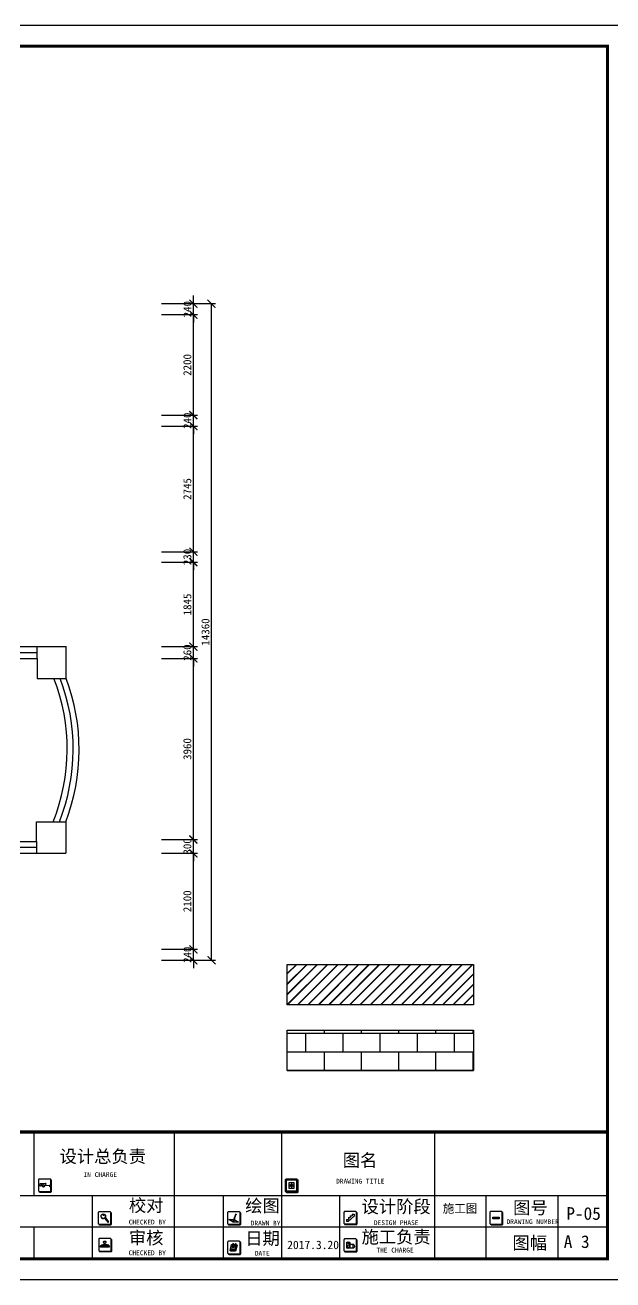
# Model space of a CAD drawing. Header units: millimetres. Extents: x -1705246 to 222838, y -3231245 to 126310.
# Drawn here: x -83123 to -70274, y -10042 to 17400 of the extents above; entities that cross this region are included whole.
import ezdxf

# ---------------------------------------------------------------- set-up
doc = ezdxf.new("R2010")
doc.units = ezdxf.units.MM
doc.header["$PDMODE"] = 35
doc.layers.add('0-01图框模板说明', color=2, linetype='Continuous')
doc.layers.add('0-02图框细线', color=136, linetype='Continuous')
doc.styles.get("Standard").update_dxf_attribs({"font": ''})
doc.styles.get('Standard').set_extended_font_data('SimSun')
doc.linetypes.add('FENCELINE1', pattern='A,6.35,-2.54,[133,ltypeshp.shx,S=2.54,R=0,X=-2.54,Y=0],-2.54,25.4', length=36.83)
doc.dimstyles.new('ISO-25', dxfattribs={"dimscale": 70, "dimtxt": 2.5, "dimasz": 2.5, "dimexe": 1.25, "dimexo": 0.625, "dimtad": 1, "dimdec": 0, "dimtxsty": 'Standard', "dimblk": 'ARCHTICK', "dimcen": 2.5, "dimclrd": 251, "dimclre": 251, "dimclrt": 3, "dimadec": 0, "dimazin": 0, "dimtfac": 1, "dimtdec": 0, "dimtix": 1, "dimtmove": 2, "dimatfit": 3, "dimfxl": 1, "dimarcsym": 0})

# ---------------------------------------------------------------- blocks, each defined once
blk = doc.blocks.new('_ArchTick')
at = {"color": 0, "linetype": 'ByBlock', "const_width": 0.15}
blk.add_lwpolyline([(-0.5, -0.5), (0.5, 0.5)], dxfattribs=at)
blk = doc.blocks.new('*D244')
at = {"color": 251, "lineweight": -2}
for p, q in [((-79444, -2812), (-79444, -2637)), ((-80144, -2812), (-79357, -2812)), ((-79444, -3052), (-79444, -2812)), ((-80144, -3052), (-79357, -3052)), ((-79444, -3052), (-79444, -3227))]:
    blk.add_line(p, q, dxfattribs=at)
at = {"layer": 'Defpoints', "color": 0}
for p in [(-80187, -2812), (-79444, -2812), (-80187, -3052)]:
    blk.add_point(p, dxfattribs=at)
at = {"color": 251, "lineweight": -2, "xscale": 175, "yscale": 175, "zscale": 175}
for p, rotation in [((-79444, -2812), 270), ((-79444, -3052), 90)]:
    blk.add_blockref('_ArchTick', p, dxfattribs=dict(at, rotation=rotation))
at = {"color": 3, "insert": (-79576, -2932), "char_height": 175, "attachment_point": 5, "rotation": 90}
blk.add_mtext('240', dxfattribs=at)
blk = doc.blocks.new('*D245')
at = {"color": 251, "lineweight": -2}
for p, q in [((-80144, -712), (-79357, -712)), ((-79444, -2812), (-79444, -712)), ((-80144, -2812), (-79357, -2812))]:
    blk.add_line(p, q, dxfattribs=at)
at = {"layer": 'Defpoints', "color": 0}
for p in [(-80187, -712), (-79444, -712), (-80187, -2812)]:
    blk.add_point(p, dxfattribs=at)
at = {"color": 251, "lineweight": -2, "xscale": 175, "yscale": 175, "zscale": 175}
for p, rotation in [((-79444, -712), 90), ((-79444, -2812), 270)]:
    blk.add_blockref('_ArchTick', p, dxfattribs=dict(at, rotation=rotation))
at = {"color": 3, "insert": (-79576, -1762), "char_height": 175, "attachment_point": 5, "rotation": 90}
blk.add_mtext('2100', dxfattribs=at)
blk = doc.blocks.new('*D246')
at = {"color": 251, "lineweight": -2}
for p, q in [((-79444, -412), (-79444, -237)), ((-80144, -412), (-79357, -412)), ((-79444, -712), (-79444, -412)), ((-80144, -712), (-79357, -712)), ((-79444, -712), (-79444, -887))]:
    blk.add_line(p, q, dxfattribs=at)
at = {"layer": 'Defpoints', "color": 0}
for p in [(-80187, -412), (-79444, -412), (-80187, -712)]:
    blk.add_point(p, dxfattribs=at)
at = {"color": 251, "lineweight": -2, "xscale": 175, "yscale": 175, "zscale": 175}
for p, rotation in [((-79444, -412), 270), ((-79444, -712), 90)]:
    blk.add_blockref('_ArchTick', p, dxfattribs=dict(at, rotation=rotation))
at = {"color": 3, "insert": (-79576, -562), "char_height": 175, "attachment_point": 5, "rotation": 90}
blk.add_mtext('300', dxfattribs=at)
blk = doc.blocks.new('*D247')
at = {"color": 251, "lineweight": -2}
for p, q in [((-80144, 3548), (-79357, 3548)), ((-79444, -412), (-79444, 3548)), ((-80144, -412), (-79357, -412))]:
    blk.add_line(p, q, dxfattribs=at)
at = {"layer": 'Defpoints', "color": 0}
for p in [(-80187, 3548), (-79444, 3548), (-80187, -412)]:
    blk.add_point(p, dxfattribs=at)
at = {"color": 251, "lineweight": -2, "xscale": 175, "yscale": 175, "zscale": 175}
for p, rotation in [((-79444, 3548), 90), ((-79444, -412), 270)]:
    blk.add_blockref('_ArchTick', p, dxfattribs=dict(at, rotation=rotation))
at = {"color": 3, "insert": (-79576, 1568), "char_height": 175, "attachment_point": 5, "rotation": 90}
blk.add_mtext('3960', dxfattribs=at)
blk = doc.blocks.new('*D248')
at = {"color": 251, "lineweight": -2}
for p, q in [((-79444, 3808), (-79444, 3983)), ((-80144, 3808), (-79357, 3808)), ((-79444, 3548), (-79444, 3808)), ((-80144, 3548), (-79357, 3548)), ((-79444, 3548), (-79444, 3373))]:
    blk.add_line(p, q, dxfattribs=at)
at = {"layer": 'Defpoints', "color": 0}
for p in [(-80187, 3808), (-79444, 3808), (-80187, 3548)]:
    blk.add_point(p, dxfattribs=at)
at = {"color": 251, "lineweight": -2, "xscale": 175, "yscale": 175, "zscale": 175}
for p, rotation in [((-79444, 3808), 270), ((-79444, 3548), 90)]:
    blk.add_blockref('_ArchTick', p, dxfattribs=dict(at, rotation=rotation))
at = {"color": 3, "insert": (-79576, 3678), "char_height": 175, "attachment_point": 5, "rotation": 90}
blk.add_mtext('260', dxfattribs=at)
blk = doc.blocks.new('*D249')
at = {"color": 251, "lineweight": -2}
for p, q in [((-80144, 5653), (-79357, 5653)), ((-79444, 3808), (-79444, 5653)), ((-80144, 3808), (-79357, 3808))]:
    blk.add_line(p, q, dxfattribs=at)
at = {"layer": 'Defpoints', "color": 0}
for p in [(-80187, 5653), (-79444, 5653), (-80187, 3808)]:
    blk.add_point(p, dxfattribs=at)
at = {"color": 251, "lineweight": -2, "xscale": 175, "yscale": 175, "zscale": 175}
for p, rotation in [((-79444, 5653), 90), ((-79444, 3808), 270)]:
    blk.add_blockref('_ArchTick', p, dxfattribs=dict(at, rotation=rotation))
at = {"color": 3, "insert": (-79576, 4730), "char_height": 175, "attachment_point": 5, "rotation": 90}
blk.add_mtext('1845', dxfattribs=at)
blk = doc.blocks.new('*D250')
at = {"color": 251, "lineweight": -2}
for p, q in [((-79444, 5883), (-79444, 6058)), ((-80144, 5883), (-79357, 5883)), ((-79444, 5653), (-79444, 5883)), ((-80144, 5653), (-79357, 5653)), ((-79444, 5653), (-79444, 5478))]:
    blk.add_line(p, q, dxfattribs=at)
at = {"layer": 'Defpoints', "color": 0}
for p in [(-80187, 5883), (-79444, 5883), (-80187, 5653)]:
    blk.add_point(p, dxfattribs=at)
at = {"color": 251, "lineweight": -2, "xscale": 175, "yscale": 175, "zscale": 175}
for p, rotation in [((-79444, 5883), 270), ((-79444, 5653), 90)]:
    blk.add_blockref('_ArchTick', p, dxfattribs=dict(at, rotation=rotation))
at = {"color": 3, "insert": (-79576, 5768), "char_height": 175, "attachment_point": 5, "rotation": 90}
blk.add_mtext('230', dxfattribs=at)
blk = doc.blocks.new('*D251')
at = {"color": 251, "lineweight": -2}
for p, q in [((-80144, 8628), (-79357, 8628)), ((-79444, 5883), (-79444, 8628)), ((-80144, 5883), (-79357, 5883))]:
    blk.add_line(p, q, dxfattribs=at)
at = {"layer": 'Defpoints', "color": 0}
for p in [(-80187, 8628), (-79444, 8628), (-80187, 5883)]:
    blk.add_point(p, dxfattribs=at)
at = {"color": 251, "lineweight": -2, "xscale": 175, "yscale": 175, "zscale": 175}
for p, rotation in [((-79444, 8628), 90), ((-79444, 5883), 270)]:
    blk.add_blockref('_ArchTick', p, dxfattribs=dict(at, rotation=rotation))
at = {"color": 3, "insert": (-79576, 7255), "char_height": 175, "attachment_point": 5, "rotation": 90}
blk.add_mtext('2745', dxfattribs=at)
blk = doc.blocks.new('*D252')
at = {"color": 251, "lineweight": -2}
for p, q in [((-80144, 8868), (-79357, 8868)), ((-79444, 8868), (-79444, 9043)), ((-79444, 8628), (-79444, 8868)), ((-80144, 8628), (-79357, 8628)), ((-79444, 8628), (-79444, 8453))]:
    blk.add_line(p, q, dxfattribs=at)
at = {"layer": 'Defpoints', "color": 0}
for p in [(-80187, 8868), (-79444, 8868), (-80187, 8628)]:
    blk.add_point(p, dxfattribs=at)
at = {"color": 251, "lineweight": -2, "xscale": 175, "yscale": 175, "zscale": 175}
for p, rotation in [((-79444, 8868), 270), ((-79444, 8628), 90)]:
    blk.add_blockref('_ArchTick', p, dxfattribs=dict(at, rotation=rotation))
at = {"color": 3, "insert": (-79576, 8748), "char_height": 175, "attachment_point": 5, "rotation": 90}
blk.add_mtext('240', dxfattribs=at)
blk = doc.blocks.new('*D253')
at = {"color": 251, "lineweight": -2}
for p, q in [((-80144, 11068), (-79357, 11068)), ((-79444, 8868), (-79444, 11068)), ((-80144, 8868), (-79357, 8868))]:
    blk.add_line(p, q, dxfattribs=at)
at = {"layer": 'Defpoints', "color": 0}
for p in [(-80187, 11068), (-79444, 11068), (-80187, 8868)]:
    blk.add_point(p, dxfattribs=at)
at = {"color": 251, "lineweight": -2, "xscale": 175, "yscale": 175, "zscale": 175}
for p, rotation in [((-79444, 11068), 90), ((-79444, 8868), 270)]:
    blk.add_blockref('_ArchTick', p, dxfattribs=dict(at, rotation=rotation))
at = {"color": 3, "insert": (-79576, 9968), "char_height": 175, "attachment_point": 5, "rotation": 90}
blk.add_mtext('2200', dxfattribs=at)
blk = doc.blocks.new('*D254')
at = {"color": 251, "lineweight": -2}
for p, q in [((-80144, 11308), (-79357, 11308)), ((-79444, 11308), (-79444, 11483)), ((-79444, 11068), (-79444, 11308)), ((-80144, 11068), (-79357, 11068)), ((-79444, 11068), (-79444, 10893))]:
    blk.add_line(p, q, dxfattribs=at)
at = {"layer": 'Defpoints', "color": 0}
for p in [(-80187, 11308), (-79444, 11308), (-80187, 11068)]:
    blk.add_point(p, dxfattribs=at)
at = {"color": 251, "lineweight": -2, "xscale": 175, "yscale": 175, "zscale": 175}
for p, rotation in [((-79444, 11308), 270), ((-79444, 11068), 90)]:
    blk.add_blockref('_ArchTick', p, dxfattribs=dict(at, rotation=rotation))
at = {"color": 3, "insert": (-79576, 11188), "char_height": 175, "attachment_point": 5, "rotation": 90}
blk.add_mtext('240', dxfattribs=at)
blk = doc.blocks.new('*D328')
at = {"color": 251, "lineweight": -2}
for p, q in [((-79401, 11308), (-78961, 11308)), ((-79049, -3052), (-79049, 11308)), ((-79401, -3052), (-78961, -3052))]:
    blk.add_line(p, q, dxfattribs=at)
at = {"layer": 'Defpoints', "color": 0}
for p in [(-79444, 11308), (-79049, 11308), (-79444, -3052)]:
    blk.add_point(p, dxfattribs=at)
at = {"color": 251, "lineweight": -2, "xscale": 175, "yscale": 175, "zscale": 175}
for p, rotation in [((-79049, 11308), 90), ((-79049, -3052), 270)]:
    blk.add_blockref('_ArchTick', p, dxfattribs=dict(at, rotation=rotation))
at = {"color": 3, "insert": (-79180, 4128), "char_height": 175, "attachment_point": 5, "rotation": 90}
blk.add_mtext('14360', dxfattribs=at)

msp = doc.modelspace()

# ---------------------------------------------------------------- hatches: boundary and pattern name
h = msp.add_hatch()
h.set_pattern_fill('JIS_LC_20A', color=251, scale=8, style=0)
h.set_pattern_definition([(45, (-77392.34, -4023), (-113.137, 113.137), []), (45, (-77384.34, -4023), (-113.137, 113.137), [])])
h.paths.add_polyline_path([(-77392.3, -3141.4), (-73322.3, -3141.4), (-73322.3, -4023), (-77392.3, -4023)])
h = msp.add_hatch()
h.set_pattern_fill('AR-B816', color=251, scale=2, style=0)
h.set_pattern_definition([(0, (-77392.34, -5459.76), (0, 406.4), []), (90, (-77392.34, -5459.76), (-406.4, 406.4), [406.4, -406.4])])
h.paths.add_polyline_path([(-77392.3, -4578.1), (-73322.3, -4578.1), (-73322.3, -5459.8), (-77392.3, -5459.8)])
at = {"layer": '0-01图框模板说明'}
for points in [[(-82558.8, -8090.4, -0.4142136), (-82576.9, -8108.6), (-82813.3, -8108.6, -0.071272), (-82818.4, -8107.9, 0.3481434), (-82800.7, -8121.9), (-82564.4, -8121.9, 0.4142136), (-82546.2, -8103.7), (-82546.2, -7867.4, 0.3331076), (-82559.2, -7849.9, -0.0577433), (-82558.8, -7854.1)], [(-77163.9, -8096.3, -0.4142136), (-77182.1, -8114.5), (-77418.5, -8114.5, -0.071272), (-77423.6, -8113.8, 0.3481434), (-77405.9, -8127.8), (-77169.5, -8127.8, 0.4142136), (-77151.3, -8109.6), (-77151.3, -7873.3, 0.3331076), (-77164.4, -7855.8, -0.0577433), (-77163.9, -7860)], [(-81250, -8807, -0.4142136), (-81268.2, -8825.1), (-81504.6, -8825.1, -0.071272), (-81509.7, -8824.4, 0.3481434), (-81492, -8838.4), (-81255.6, -8838.4, 0.4142136), (-81237.4, -8820.3), (-81237.4, -8583.9, 0.3331076), (-81250.5, -8566.4, -0.0577433), (-81250, -8570.6)], [(-78423.1, -8807, -0.4142136), (-78441.3, -8825.1), (-78677.6, -8825.1, -0.071272), (-78682.7, -8824.4, 0.3481434), (-78665, -8838.4), (-78428.7, -8838.4, 0.4142136), (-78410.5, -8820.3), (-78410.5, -8583.9, 0.3331076), (-78423.6, -8566.4, -0.0577433), (-78423.1, -8570.6)], [(-75879.9, -8801, -0.4142136), (-75898.1, -8819.1), (-76134.4, -8819.1, -0.071272), (-76139.5, -8818.4, 0.3481434), (-76121.8, -8832.4), (-75885.5, -8832.4, 0.4142136), (-75867.3, -8814.3), (-75867.3, -8577.9, 0.3331076), (-75880.4, -8560.5, -0.0577433), (-75879.9, -8564.6)], [(-72692, -8803.6, -0.4142136), (-72710.2, -8821.8), (-72946.6, -8821.8, -0.071272), (-72951.7, -8821.1, 0.3481434), (-72934, -8835.1), (-72697.6, -8835.1, 0.4142136), (-72679.4, -8816.9), (-72679.4, -8580.6, 0.3331076), (-72692.5, -8563.1, -0.0577433), (-72692, -8567.3)], [(-72899.6, -8671.1), (-72762.9, -8671.1), (-72762.9, -8704.4), (-72899.6, -8704.4)], [(-81241.1, -9392.6, -0.4142136), (-81259.2, -9410.8), (-81495.6, -9410.8, -0.071272), (-81500.7, -9410, 0.3481434), (-81483, -9424), (-81246.6, -9424, 0.4142136), (-81228.5, -9405.9), (-81228.5, -9169.5, 0.3331076), (-81241.5, -9152.1, -0.0577433), (-81241.1, -9156.2)], [(-78423.1, -9453.3, -0.4142136), (-78441.3, -9471.4), (-78677.6, -9471.4, -0.071272), (-78682.7, -9470.7, 0.3481434), (-78665, -9484.7), (-78428.7, -9484.7, 0.4142136), (-78410.5, -9466.5), (-78410.5, -9230.2, 0.3331076), (-78423.6, -9212.7, -0.0577433), (-78423.1, -9216.9)], [(-75879.9, -9399.1, -0.4142136), (-75898.1, -9417.3), (-76134.4, -9417.3, -0.071272), (-76139.5, -9416.6, 0.3481434), (-76121.8, -9430.6), (-75885.5, -9430.6, 0.4142136), (-75867.3, -9412.4), (-75867.3, -9176.1, 0.3331076), (-75880.4, -9158.6, -0.0577433), (-75879.9, -9162.8)]]:
    msp.add_hatch(color=8, dxfattribs=at).paths.add_polyline_path(points)
h = msp.add_hatch(color=8, dxfattribs=at)
h.paths.add_polyline_path([(-77300.3, -7956.3), (-77323.8, -7956.3), (-77323.8, -7978.1), (-77300.3, -7978.1)])
h.paths.add_polyline_path([(-77300.3, -7978.1), (-77276.8, -7978.1), (-77276.8, -7956.3), (-77300.3, -7956.3)])
h.paths.add_polyline_path([(-77300.3, -7978.1), (-77300.3, -7999.9), (-77276.8, -7999.9), (-77276.8, -7978.1)])
h.paths.add_polyline_path([(-77300.3, -7978.1), (-77323.8, -7978.1), (-77323.8, -7999.9), (-77300.3, -7999.9)])

# ---------------------------------------------------------------- linework, layer by layer
at = {"color": 250}
for p, q in [((-83841.9, 3807.8), (-82861.9, 3807.8)), ((-83841.9, 3547.8), (-82861.9, 3547.8)), ((-83841.9, -452.2), (-82871.9, -452.2)), ((-83841.9, -712.2), (-82871.9, -712.2))]:
    msp.add_line(p, q, dxfattribs=at)
at = {"color": 1, "linetype": 'FENCELINE1', "ltscale": 10}
for p, q in [((-83841.9, 3677.8), (-82861.9, 3677.8)), ((-82871.9, -582.2), (-83841.9, -582.2))]:
    msp.add_line(p, q, dxfattribs=at)
for p, q in [((-82861.9, 3547.8), (-82861.9, 3807.8)), ((-82861.9, 3807.8), (-82223.3, 3807.8)), ((-82223.3, 3107.8), (-82223.3, 3807.8)), ((-82861.9, 3547.8), (-82861.9, 3107.8)), ((-82861.9, 3107.8), (-82223.3, 3107.8)), ((-82871.9, -452.2), (-82871.9, -22.2)), ((-82871.9, -22.2), (-82232.6, -22.2)), ((-82232.6, -22.2), (-82232.6, -712.2)), ((-82871.9, -452.2), (-82871.9, -712.2)), ((-82871.9, -712.2), (-82232.6, -712.2))]:
    msp.add_line(p, q)
at = {"color": 1}
for points in [[(-77392.3, -3141.4), (-73322.3, -3141.4), (-73322.3, -4023), (-77392.3, -4023)], [(-77392.3, -4578.1), (-73322.3, -4578.1), (-73322.3, -5459.8), (-77392.3, -5459.8)]]:
    msp.add_lwpolyline(points, close=True, dxfattribs=at)
at = {"color": 250}
for centre, radius, start, end in [((-86420, 1565.2), 4218.2, 337.89384, 21.45021), ((-86365.5, 1555.1), 4423.6, 339.11022, 20.54804)]:
    msp.add_arc(centre, radius, start, end, dxfattribs=at)
at = {"color": 1, "linetype": 'FENCELINE1', "ltscale": 10}
msp.add_arc((-86420, 1565.2), 4348.2, 338.58794, 20.7787, dxfattribs=at)
at = {"layer": '0-01图框模板说明', "color": 8}
for p, q in [((-82787.9, -7936.9), (-82677.4, -7928.2)), ((-82771.3, -7937.9), (-82676.3, -7930.3)), ((-77300.3, -7917.5), (-77300.3, -8038.8)), ((-82702, -7979.1), (-82591.5, -7970.3)), ((-82685.4, -7980), (-82590.3, -7972.4)), ((-77360.9, -7978.1), (-77239.7, -7978.1)), ((-81389.5, -8692.9), (-81311.6, -8782.4)), ((-81374.6, -8679.8), (-81297.1, -8768.8)), ((-78570.1, -8755.9), (-78571.2, -8758.8)), ((-78571.2, -8758.8), (-78570.8, -8760.8)), ((-78569.2, -8756.2), (-78570.8, -8760.8)), ((-78569.3, -8759.5), (-78570.8, -8760.8)), ((-78568.2, -8756.6), (-78569.3, -8759.5)), ((-76096.1, -8719.1), (-76096.1, -8757.5)), ((-76096.1, -8719.1), (-76054.9, -8719.1)), ((-76096.1, -8757.5), (-76053.4, -8757.5)), ((-76054.9, -8680.8), (-76013.7, -8680.8)), ((-76054.9, -8680.8), (-76054.9, -8719.1)), ((-75931.3, -8648.9), (-76053.4, -8757.5)), ((-76013.7, -8642.4), (-76013.7, -8680.8)), ((-76013.7, -8642.4), (-75972.5, -8642.4)), ((-75972.5, -8606.7), (-75931.3, -8606.7)), ((-75972.5, -8606.7), (-75972.5, -8642.4)), ((-75931.3, -8606.7), (-75931.3, -8648.9)), ((-81476.7, -9296.1), (-81449.2, -9277)), ((-81446.5, -9276.3), (-81418.4, -9276.3)), ((-81387, -9261.2), (-81387, -9255.6)), ((-81377, -9260.5), (-81377, -9255.6)), ((-81342.2, -9276.3), (-81312.5, -9276.3)), ((-81284.7, -9296.1), (-81309.8, -9277)), ((-78501.8, -9269), (-78532.3, -9400.3)), ((-78497.7, -9272.5), (-78528.2, -9403.8)), ((-78493.7, -9275.9), (-78524.3, -9407.2)), ((-78490.3, -9279.2), (-78520.9, -9410.4)), ((-78506.1, -9265.4), (-78490.3, -9279.2)), ((-76094.9, -9226.8), (-76094.9, -9338.6)), ((-75938, -9271.4), (-76049.8, -9271.4)), ((-76020.8, -9226.8), (-76020.8, -9338.6)), ((-78641.5, -9396.7), (-78625.8, -9410.4)), ((-78532.3, -9400.3), (-78637.2, -9400.3)), ((-78528.2, -9403.8), (-78633.1, -9403.8)), ((-78524.3, -9407.2), (-78629.1, -9407.2)), ((-78520.9, -9410.4), (-78625.8, -9410.4)), ((-75938, -9345.5), (-76049.8, -9345.5))]:
    msp.add_line(p, q, dxfattribs=at)
at = {"layer": '0-01图框模板说明', "color": 2, "const_width": 66.9}
msp.add_lwpolyline([(-70393.9, 16938.4), (-70393.9, -9580.4), (-108277.9, -9580.4), (-108277.9, 16938.4)], close=True, dxfattribs=at)
msp.add_lwpolyline([(-70393.9, -6808.4), (-108283.1, -6808.4)], dxfattribs=at)
at = {"layer": '0-01图框模板说明', "color": 8}
for points in [[(-82813.3, -8108.6), (-82576.9, -8108.6, 0.4142136), (-82558.8, -8090.4), (-82558.8, -7854.1, 0.4142136), (-82576.9, -7835.9), (-82813.3, -7835.9, 0.4142136), (-82831.5, -7854.1), (-82831.5, -8090.4, 0.4142136)], [(-77418.5, -8114.5), (-77182.1, -8114.5, 0.4142136), (-77163.9, -8096.3), (-77163.9, -7860, 0.4142136), (-77182.1, -7841.8), (-77418.5, -7841.8, 0.4142136), (-77436.7, -7860), (-77436.7, -8096.3, 0.4142136)], [(-81504.6, -8825.1), (-81268.2, -8825.1, 0.4142136), (-81250, -8807), (-81250, -8570.6, 0.4142136), (-81268.2, -8552.4), (-81504.6, -8552.4, 0.4142136), (-81522.7, -8570.6), (-81522.7, -8807, 0.4142136)], [(-78677.6, -8825.1), (-78441.3, -8825.1, 0.4142136), (-78423.1, -8807), (-78423.1, -8570.6, 0.4142136), (-78441.3, -8552.4), (-78677.6, -8552.4, 0.4142136), (-78695.8, -8570.6), (-78695.8, -8807, 0.4142136)], [(-78510, -8609.8), (-78519.9, -8606.2), (-78519.4, -8604.8, -0.4519616), (-78513.7, -8602.4), (-78512.3, -8602.9, -0.4184348), (-78509.5, -8608.4)], [(-76134.4, -8819.1), (-75898.1, -8819.1, 0.4142136), (-75879.9, -8801), (-75879.9, -8564.6, 0.4142136), (-75898.1, -8546.4), (-76134.4, -8546.4, 0.4142136), (-76152.6, -8564.6), (-76152.6, -8801, 0.4142136)], [(-72946.6, -8821.8), (-72710.2, -8821.8, 0.4142136), (-72692, -8803.6), (-72692, -8567.3, 0.4142136), (-72710.2, -8549.1), (-72946.6, -8549.1, 0.4142136), (-72964.8, -8567.3), (-72964.8, -8803.6, 0.4142136)], [(-81495.6, -9410.8), (-81259.2, -9410.8, 0.4142136), (-81241.1, -9392.6), (-81241.1, -9156.2, 0.4142136), (-81259.2, -9138), (-81495.6, -9138, 0.4142136), (-81513.8, -9156.2), (-81513.8, -9392.6, 0.4142136)], [(-81472.9, -9294.6), (-81288.5, -9294.6, -0.4142136), (-81283.2, -9299.9), (-81283.2, -9323.8, -0.4142136), (-81288.5, -9329.1), (-81472.9, -9329.1, -0.4142136), (-81478.2, -9323.8), (-81478.2, -9299.9, -0.4142136)], [(-78677.6, -9471.4), (-78441.3, -9471.4, 0.4142136), (-78423.1, -9453.3), (-78423.1, -9216.9, 0.4142136), (-78441.3, -9198.7), (-78677.6, -9198.7, 0.4142136), (-78695.8, -9216.9), (-78695.8, -9453.3, 0.4142136)], [(-76134.4, -9417.3), (-75898.1, -9417.3, 0.4142136), (-75879.9, -9399.1), (-75879.9, -9162.8, 0.4142136), (-75898.1, -9144.6), (-76134.4, -9144.6, 0.4142136), (-76152.6, -9162.8), (-76152.6, -9399.1, 0.4142136)]]:
    msp.add_lwpolyline(points, format="xyb", close=True, dxfattribs=at)
for points in [[(-82818.4, -8107.9, 0.3481435), (-82800.7, -8121.9), (-82564.4, -8121.9, 0.4142136), (-82546.2, -8103.7), (-82546.2, -7867.4, 0.3331075), (-82559.2, -7849.9)], [(-77423.6, -8113.8, 0.3481435), (-77405.9, -8127.8), (-77169.5, -8127.8, 0.4142136), (-77151.3, -8109.6), (-77151.3, -7873.3, 0.3331075), (-77164.4, -7855.8)], [(-81509.7, -8824.4, 0.3481435), (-81492, -8838.4), (-81255.6, -8838.4, 0.4142136), (-81237.4, -8820.3), (-81237.4, -8583.9, 0.3331075), (-81250.5, -8566.4)], [(-78682.7, -8824.4, 0.3481435), (-78665, -8838.4), (-78428.7, -8838.4, 0.4142136), (-78410.5, -8820.3), (-78410.5, -8583.9, 0.3331075), (-78423.6, -8566.4)], [(-76139.5, -8818.4, 0.3481435), (-76121.8, -8832.4), (-75885.5, -8832.4, 0.4142136), (-75867.3, -8814.3), (-75867.3, -8577.9, 0.3331075), (-75880.4, -8560.5)], [(-72951.7, -8821.1, 0.3481435), (-72934, -8835.1), (-72697.6, -8835.1, 0.4142136), (-72679.4, -8816.9), (-72679.4, -8580.6, 0.3331075), (-72692.5, -8563.1)], [(-81500.7, -9410, 0.3481435), (-81483, -9424), (-81246.6, -9424, 0.4142136), (-81228.5, -9405.9), (-81228.5, -9169.5, 0.3331075), (-81241.5, -9152.1)], [(-78682.7, -9470.7, 0.3481435), (-78665, -9484.7), (-78428.7, -9484.7, 0.4142136), (-78410.5, -9466.5), (-78410.5, -9230.2, 0.3331075), (-78423.6, -9212.7)], [(-76139.5, -9416.6, 0.3481435), (-76121.8, -9430.6), (-75885.5, -9430.6, 0.4142136), (-75867.3, -9412.4), (-75867.3, -9176.1, 0.3331075), (-75880.4, -9158.6)]]:
    msp.add_lwpolyline(points, format="xyb", dxfattribs=at)
for points in [[(-77417.7, -8095.6), (-77182.9, -8095.6), (-77182.9, -7860.7), (-77417.7, -7860.7)], [(-77360.9, -8038.8), (-77239.7, -8038.8), (-77239.7, -7917.5), (-77360.9, -7917.5)], [(-77323.8, -7956.3), (-77276.8, -7956.3), (-77276.8, -7999.9), (-77323.8, -7999.9)], [(-78568.2, -8756.6), (-78570.1, -8755.9), (-78566.3, -8733.7), (-78556.4, -8737.3)], [(-78513.3, -8619.1), (-78523.3, -8615.5), (-78566.3, -8733.7), (-78556.4, -8737.3)], [(-78509.7, -8609.9), (-78520.2, -8606.1), (-78523.6, -8615.4), (-78513.1, -8619.2)], [(-72899.6, -8671.1), (-72762.9, -8671.1), (-72762.9, -8704.4), (-72899.6, -8704.4)], [(-81422.5, -9278.7), (-81338.5, -9278.7), (-81338.5, -9288.8), (-81422.5, -9288.8)], [(-78586.8, -9297.2), (-78543.6, -9297.2), (-78553.9, -9331.4), (-78597.1, -9331.4)], [(-78615.3, -9365.7), (-78604.9, -9365.7), (-78607.4, -9373.9), (-78617.8, -9373.9)], [(-78594.9, -9365.7), (-78584.5, -9365.7), (-78587, -9373.9), (-78597.4, -9373.9)], [(-78575.2, -9365.7), (-78564.8, -9365.7), (-78567.3, -9373.9), (-78577.7, -9373.9)], [(-78555.2, -9365.7), (-78544.8, -9365.7), (-78547.3, -9373.9), (-78557.7, -9373.9)]]:
    msp.add_lwpolyline(points, close=True, dxfattribs=at)
for points in [[(-78550.7, -8721.8), (-78546.8, -8721.8), (-78457.4, -8780.5), (-78577.3, -8780.5), (-78666.7, -8721.8), (-78562, -8721.8)], [(-81367.3, -9270.6), (-81350.5, -9270.6), (-81338.5, -9278.7), (-81422.5, -9278.7), (-81409.2, -9270.6), (-81396.2, -9270.6)], [(-78587.7, -9265.4), (-78506.1, -9265.4), (-78536.6, -9396.7), (-78641.5, -9396.7), (-78611, -9265.4), (-78592.4, -9265.4)]]:
    msp.add_lwpolyline(points, dxfattribs=at)
for centre, radius in [((-81413.1, -8649.1), 49.2), ((-78534.4, -9280), 3.69)]:
    msp.add_circle(centre, radius, dxfattribs=at)
for centre, radius, start, end in [((-82762.2, -7970.6), 34, 105.75698, 120.90147), ((-82771.3, -7938.3), 0.454, 94.53797, 105.75698), ((-82684, -7946.2), 19.2, 298.71142, 70.12693), ((-82676.3, -7930.8), 0.454, 62.53976, 94.53797), ((-82684.5, -7946.6), 18.3, 300.32853, 62.53976), ((-82760.7, -8004.6), 29.7, 39.93772, 115.08211), ((-82750.3, -7954.1), 22.1, 194.48109, 315.05273), ((-82676.2, -8012.7), 34, 105.75698, 138.68122), ((-82685.3, -7980.4), 0.454, 94.53797, 105.75698), ((-82674.9, -7962.7), 0.466, 133.83275, 294.27982), ((-82598, -7988.4), 19.2, 298.71142, 70.12693), ((-82590.3, -7972.9), 0.454, 62.53976, 94.53797), ((-82598.5, -7988.7), 18.3, 300.32853, 62.53976), ((-82589, -8004.8), 0.466, 133.83275, 294.27982), ((-81412, -8653.4), 49.2, 191.50537, 300.50305), ((-81415.2, -8648.5), 24.6, 22.4479, 114.91738), ((-81421.3, -8636.9), 11.5, 340.03412, 111.51774), ((-81412, -8653.4), 49.2, 323.79176, 16.59293), ((-81307.1, -8772.8), 10.8, 246.29169, 21.68237), ((-81446.5, -9281.6), 5.3, 90, 119.87718), ((-81382, -9126.2), 105.6, 259.24495, 280.75505), ((-81425.8, -9260.8), 39.1, 7.60876, 51.99549), ((-81403.7, -9254), 18.2, 284.90703, 336.82099), ((-81381.7, -9244.8), 31.9, 237.03411, 302.96589), ((-81338.2, -9260.8), 39.1, 128.00451, 172.39124), ((-81373.3, -9260.5), 3.71, 180, 209.57661), ((-81359.6, -9252.8), 19.4, 209.57661, 255.90559), ((-81312.5, -9281.6), 5.3, 58.64341, 90), ((-78591.2, -9280), 3.69, 133.54052, 58.50942), ((-78566.1, -9274.3), 27.8, 120.08382, 193.46069), ((-78590.9, -9279.1), 2.82, 218.39226, 328.45377), ((-78566.4, -9274.2), 23, 118.98843, 196.0214), ((-78589.3, -9281.4), 3.69, 72.60473, 87.69362), ((-78576.4, -9263.2), 13.5, 350.54539, 105.73103), ((-78577.6, -9264.6), 10.6, 355.44035, 89.68225), ((-78509.7, -9274.4), 27.8, 127.16749, 193.46069), ((-78534.5, -9279.1), 2.82, 218.39226, 328.45377), ((-78532.5, -9281.4), 3.69, 72.60473, 215.77066), ((-78511, -9273.8), 22.2, 120.88, 197.64495), ((-78520.9, -9259.8), 9.45, 75.64141, 126.12439), ((-78521.5, -9262.1), 7.4, 333.23085, 96.56595), ((-78522, -9261.6), 11.5, 340.70057, 72.93021)]:
    msp.add_arc(centre, radius, start, end, dxfattribs=at)
for centre, major_axis, ratio in [((-82789.5, -7965.1), (0, 28.2), 0.6460175), ((-82787.6, -7965.9), (0, 28.2), 0.6460175), ((-82719.7, -7985.5), (0, 28.2), 0.6460175), ((-82718.4, -7986.5), (0, 28.2), 0.6460175), ((-76057.9, -9226.8), (-37.1, 0), 0.454196), ((-76057.9, -9338.6), (-37.1, 0), 0.454196), ((-76049.8, -9308.4), (0, 37.1), 0.454196), ((-75938, -9308.4), (0, 37.1), 0.454196)]:
    msp.add_ellipse(centre, major_axis=major_axis, ratio=ratio, dxfattribs=at)
msp.add_ellipse((-81382, -9216.8), major_axis=(34.7, 0), ratio=0.4609325, start_param=-0.967391, end_param=4.1089837, dxfattribs=at)
at = {"layer": '0-02图框细线'}
for p, q in [((-82922.7, -8194.4), (-82922.7, -6808.4)), ((-79857.9, -8194.4), (-79857.9, -6808.4)), ((-77509.9, -9580.4), (-77509.9, -6808.4)), ((-74162.6, -8194.4), (-74162.6, -6808.4)), ((-99383.1, -8194.4), (-70393.9, -8194.4)), ((-81648.3, -9580.4), (-81648.3, -8194.4)), ((-79857.9, -9580.4), (-79857.9, -8194.4)), ((-78787.1, -9580.4), (-78787.1, -8194.4)), ((-76243.9, -9580.4), (-76243.9, -8194.4)), ((-74162.6, -9580.4), (-74162.6, -8194.4)), ((-73046.9, -9580.4), (-73046.9, -8194.4)), ((-71476.8, -8194.4), (-71476.8, -9580.4)), ((-70393.9, -8887.4), (-84408.2, -8887.4)), ((-82922.7, -9580.4), (-82922.7, -8887.4))]:
    msp.add_line(p, q, dxfattribs=at)
msp.add_lwpolyline([(-69931.9, 17400.4), (-69931.9, -10042.4), (-108739.9, -10042.4), (-108739.9, 17400.4)], close=True, dxfattribs=at)

# ---------------------------------------------------------------- texts
for s, insert, char_height, attachment_point in [('{\\fSimSun|b0|i0|c134|p2;设计总负责}', (-82369.7, -7356.7), 277.2, 4), ('{\\fSimSun|b0|i0|c134|p2;图名}', (-76179.7, -7440.7), 277.2, 4), ('{\\fSimSun|b0|i0|c134|p2;IN CHARGE}', (-81846.8, -7739.8), 104.119, 4), ('{\\fSimSun|b0|i0|c134|p2;DRAWING TITLE}', (-76324, -7884.3), 104.119, 4), ('{\\fSimSun|b0|i0|c134|p2;校对}', (-80854.9, -8428.3), 277.2, 4), ('{\\fSimSun|b0|i0|c134|p2;绘图}', (-78311.7, -8436.2), 277.2, 4), ('{\\fSimSun|b0|i0|c134|p2;设计阶段}', (-75768.4, -8454.8), 277.2, 4), ('{\\fSimHei|b0|i0|c134|p2;施工图}', (-73615.5, -8491.1), 184.8, 5), ('{\\fSimSun|b0|i0|c134|p2;图号}', (-72454.4, -8477.8), 277.2, 4), ('{\\fSimSun|b0|i0|c134|p2;P-05}', (-71291.5, -8592.2), 277.2, 4), ('{\\fSimSun|b0|i0|c134|p2;CHECKED BY}', (-80859.3, -8778.9), 104.119, 4), ('{\\fSimSun|b0|i0|c134|p2;DRAWN BY}', (-78191.9, -8800.5), 104.119, 4), ('{\\fSimSun|b0|i0|c134|p2;DESIGN PHASE}', (-75499.6, -8792.3), 104.119, 4), ('{\\fSimSun|b0|i0|c134|p2;DRAWING NUMBER}', (-72598.3, -8769.9), 104.119, 4), ('{\\fSimSun|b0|i0|c134|p2;审核}', (-80854.9, -9137), 277.2, 4), ('{\\fSimSun|b0|i0|c134|p2;日期}', (-78311.7, -9149.6), 277.2, 4), ('{\\fSimSun|b0|i0|c134|p2;施工负责}', (-75768.5, -9117.6), 277.2, 4), ('{\\fSimSun|b0|i0|c134|p2;图幅}', (-72469.5, -9248.6), 277.2, 4), ('2017.3.20', (-77393.4, -9278), 184.8, 4), ('{\\fSimSun|b0|i0|c134|p2;A 3}', (-71348.4, -9208.1), 277.2, 4), ('{\\fSimSun|b0|i0|c134|p2;CHECKED BY}', (-80859.3, -9451.2), 104.119, 4), ('{\\fSimSun|b0|i0|c134|p2;DATE}', (-78101.4, -9460), 104.119, 4), ('{\\fSimSun|b0|i0|c134|p2;THE CHARGE}', (-75444.6, -9392.3), 104.119, 4)]:
    msp.add_mtext(s, dxfattribs=dict(at, insert=insert, char_height=char_height, attachment_point=attachment_point))

# ---------------------------------------------------------------- dimensions: what is measured, and where the dimension line sits
for base, p1, p2, picture, middle in [((-79444.4, 11307.8), (-80187.3, 11067.8), (-80187.3, 11307.8), '*D254', (-79575.7, 11187.8)), ((-79444.4, 11067.8), (-80187.3, 8867.8), (-80187.3, 11067.8), '*D253', (-79575.7, 9967.8)), ((-79444.4, 8867.8), (-80187.3, 8627.8), (-80187.3, 8867.8), '*D252', (-79575.7, 8747.8)), ((-79444.4, 8627.8), (-80187.3, 5882.8), (-80187.3, 8627.8), '*D251', (-79575.7, 7255.3)), ((-79444.4, 5882.8), (-80187.3, 5652.8), (-80187.3, 5882.8), '*D250', (-79575.7, 5767.8)), ((-79444.4, 5652.8), (-80187.3, 3807.8), (-80187.3, 5652.8), '*D249', (-79575.7, 4730.3)), ((-79444.4, 3807.8), (-80187.3, 3547.8), (-80187.3, 3807.8), '*D248', (-79575.7, 3677.8)), ((-79444.4, 3547.8), (-80187.3, -412.2), (-80187.3, 3547.8), '*D247', (-79575.7, 1567.8)), ((-79444.4, -412.2), (-80187.3, -712.2), (-80187.3, -412.2), '*D246', (-79575.7, -562.2)), ((-79444.4, -712.2), (-80187.3, -2812.2), (-80187.3, -712.2), '*D245', (-79575.7, -1762.2)), ((-79444.4, -2812.2), (-80187.3, -3052.2), (-80187.3, -2812.2), '*D244', (-79575.7, -2932.2))]:
    dim = msp.add_linear_dim(base=base, p1=p1, p2=p2, angle=270, dimstyle='ISO-25')
    dim.commit()
    dim.dimension.update_dxf_attribs({"geometry": picture, "text_midpoint": middle})
at = {"color": 0}
dim = msp.add_linear_dim(base=(-79048.7, 11307.8), p1=(-79444.4, -3052.2), p2=(-79444.4, 11307.8), angle=90, dimstyle='ISO-25', dxfattribs=at)
dim.commit()
dim.dimension.update_dxf_attribs({"geometry": '*D328', "text_midpoint": (-79180, 4127.8)})

doc.saveas('drawing.dxf')
